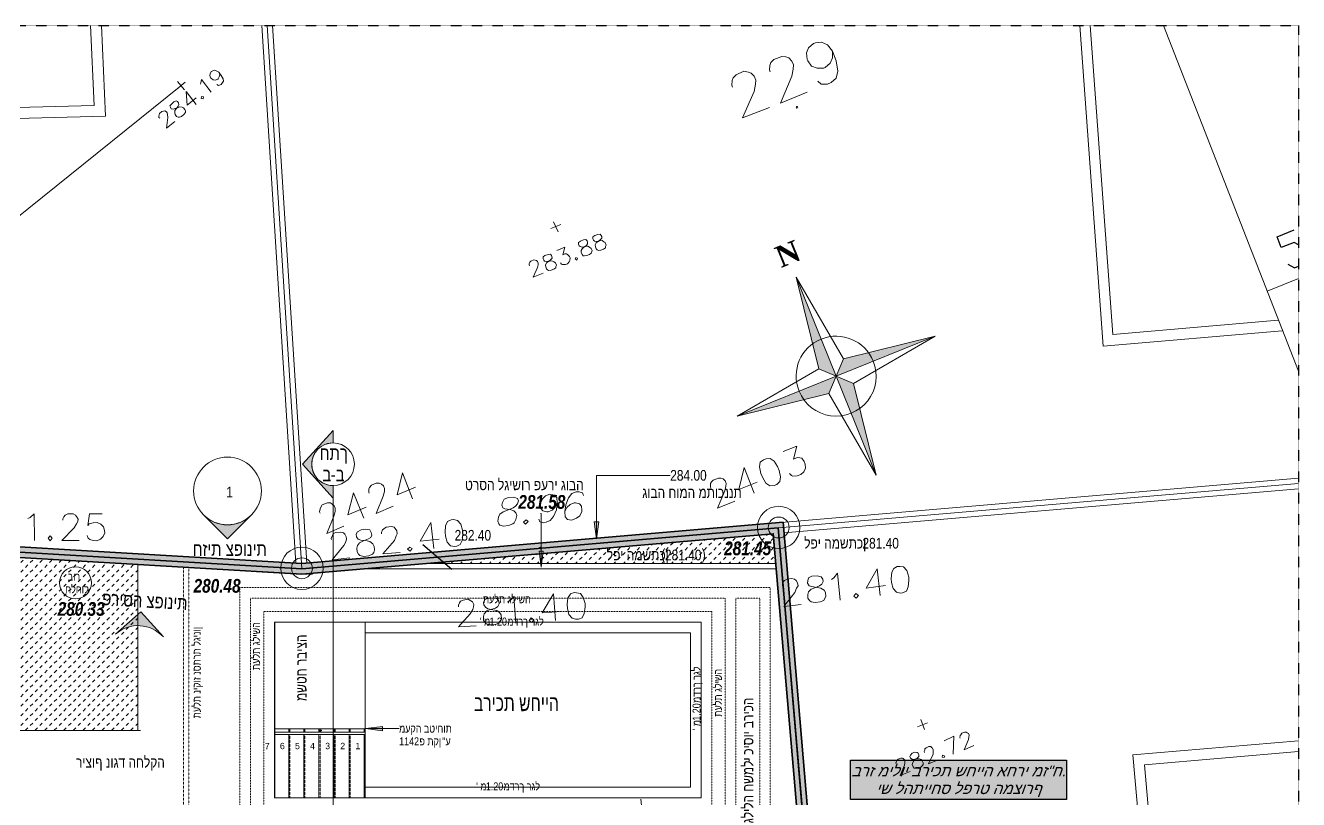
# Model space of a CAD drawing. Header units: centimetres. Extents: x 14435 to 32127, y -4289 to 2500.
# Drawn here: x 26322 to 28708, y -94 to 1358 of the extents above; entities that cross this region are included whole.
import ezdxf

# ---------------------------------------------------------------- set-up
doc = ezdxf.new("R2010")
doc.units = ezdxf.units.CM
for name, pattern in [('Dash', [0.635, 0.3175, -0.3175]), ('Dash 1_5mm', [0.3, 0.15, -0.15]), ('Dash Tiny', [0.12, 0.06, -0.06]), ('Hidden2', [0.3, 0.2, -0.1])]:
    doc.linetypes.add(name, pattern=pattern)
for name, color, linetype, lineweight in [('A-ANNO-NOTE', 7, 'Continuous', 5), ('A-DETL', 7, 'Continuous', 5), ('A-FLOR', 7, 'Continuous', 13), ('A-FLOR-HRAL', 7, 'Continuous', 5), ('A-FLOR-PATT', 7, 'Continuous', 13), ('A-WALL', 7, 'Continuous', 13), ('A-WALL-PATT', 7, 'Continuous', 35), ('G-ANNO-DIMS', 7, 'Continuous', 5), ('G-ANNO-TEXT', 7, 'Continuous', 5), ('PDF_0', 7, 'Continuous', 5), ('PDF_FRAMEM_GRID', 7, 'Continuous', 5), ('S-STRS', 7, 'Continuous', 13), ('S-STRS-ANNO', 7, 'Continuous', 5)]:
    doc.layers.add(name, color=color, linetype=linetype, lineweight=lineweight)
for name, color, linetype, lineweight, true_color in [('G-ANNO-SYMB', 240, 'Continuous', 5, 0xff2227), ('PDF_0-BOUNDARY-BUILDING', 240, 'Continuous', 5, 0xff003f), ('PDF_0-Buildline', 4, 'Continuous', 5, 0x00ffff), ('PDF_0-GDR', 3, 'Continuous', 5, 0x00ff00), ('PDF__THUM_SHIVUK', 30, 'Continuous', 5, 0xff7f00), ('PDF_C1603_0', 3, 'Continuous', 5, 0x00ff00), ('PDF_C1609_0', 251, 'Continuous', 5, 0x656565), ('PDF_C1610_0', 251, 'Continuous', 5, 0x656565), ('PDF_C1660_0_1', 3, 'Continuous', 5, 0x00ff00), ('PDF_FRAMEM_COORD', 1, 'Continuous', 5, 0xff0000), ('PDF_FRAMEM_MVIEW', 6, 'Continuous', 5, 0xff00ff), ('PDF_L-00-ktse migrash', 1, 'Continuous', 5, 0xff0000), ('PDF_M1502', 251, 'Continuous', 5, 0x656565), ('PDF_M1510', 251, 'Continuous', 5, 0x656565), ('מפת מדידה_dwg', 8, 'Continuous', 5, 0x767676)]:
    doc.layers.add(name, color=color, linetype=linetype, lineweight=lineweight, true_color=true_color)
doc.layers.add('num of plumbing', color=250, linetype='Continuous')
doc.styles.add('Arial_10', font='arial.ttf', dxfattribs={"width": 0.8, "height": 20})
doc.styles.add('Arial_11', font='arial.ttf', dxfattribs={"width": 0.8, "height": 15})
doc.styles.add('Arial_13', font='arial.ttf', dxfattribs={"width": 0.8, "height": 25})
doc.styles.add('Arial_2', font='arial.ttf', dxfattribs={"height": 11.90625})
doc.styles.add('Arial_9', font='arial.ttf', dxfattribs={"width": 0.7, "height": 30})
doc.styles.add('Arial_B_I', font='arialbi.ttf', dxfattribs={"width": 0.8, "height": 25.793651})
doc.styles.add('MUR', font='MIRYL', dxfattribs={"oblique": 20})
doc.styles.add('Times New Roman_B', font='timesbd.ttf', dxfattribs={"height": 0.4})

# ---------------------------------------------------------------- blocks, each defined once
blk = doc.blocks.new('בריכה2 - בריכה-723841-קרקע פיתוח')
at = {"layer": 'A-WALL'}
for p, q in [((473.9, -1497.1), (473.9, -1297)), ((473.9, -1317), (1083.6, -1317)), ((1083.6, -1317), (1083.6, -1606.2)), ((360.8, -1497.1), (473.9, -1497.1)), ((1083.6, -1606.2), (473.9, -1606.2)), ((961.2, -1691), (861.2, -1691)), ((861.2, -1691), (861.2, -1797.5)), ((961.2, -1797.5), (961.2, -1691)), ((982.2, -1691), (982.2, -1797.5)), ((1082.2, -1691), (982.2, -1691)), ((1082.2, -1797.5), (1082.2, -1691)), ((861.2, -1797.5), (961.2, -1797.5)), ((982.2, -1797.5), (1082.2, -1797.5))]:
    blk.add_line(p, q, dxfattribs=at)
blk = doc.blocks.new('Handrail Type - Handrail_Internal_-1076461-קרקע פיתוח')
at = {"layer": 'A-FLOR-HRAL'}
for p, q in [((473.9, -1503.6), (304.2, -1503.6)), ((304.2, -1507.6), (473.9, -1507.6))]:
    blk.add_line(p, q, dxfattribs=at)
at = {"layer": 'A-FLOR-HRAL', "flags": 128}
for points in [[(304.2, -1507.6), (304.2, -1507.6), (304.2, -1507.4), (304.2, -1507), (304.2, -1506.6), (304.2, -1506.1), (304.2, -1505.6), (304.2, -1505.1), (304.2, -1504.6), (304.2, -1504.2), (304.2, -1503.9), (304.2, -1503.7), (304.2, -1503.6)], [(473.9, -1503.6), (473.9, -1503.7), (473.9, -1503.9), (473.9, -1504.2), (473.9, -1504.6), (473.9, -1505.1), (473.9, -1505.6), (473.9, -1506.1), (473.9, -1506.6), (473.9, -1507), (473.9, -1507.4), (473.9, -1507.6), (473.9, -1507.6)]]:
    blk.add_lwpolyline(points, dxfattribs=at)
blk = doc.blocks.new('Handrail Type - Handrail_Internal_-V167-קרקע פיתוח')
at = {"layer": 'A-FLOR-HRAL'}
for p, q in [((473.9, -1503.6), (304.2, -1503.6)), ((473.9, -1507.6), (304.2, -1507.6))]:
    blk.add_line(p, q, dxfattribs=at)
blk = doc.blocks.new('M_Support - Metal - Circular - M_Support - Metal - Circular-97796-קרקע פיתוח')
at = {"layer": 'A-FLOR-HRAL'}
for p, q in [((-2.5, 4.8), (-2.5, 6)), ((-2.5, 6), (2.5, 6)), ((2.5, 4.8), (-2.5, 4.8)), ((-0.6, 4.8), (-0.6, 2)), ((0.6, 4.8), (0.6, 2)), ((2.5, 6), (2.5, 4.8))]:
    blk.add_line(p, q, dxfattribs=at)
blk = doc.blocks.new('מפת מדידה_dwg-896485-קרקע פיתוח')
at = {"layer": 'PDF_0', "color": 21, "lineweight": 25, "true_color": 0xffaaaa}
blk.add_line((32411.5, 25278.9), (32377.7, 25341.3), dxfattribs=at)
at = {"layer": 'PDF_0-BOUNDARY-BUILDING', "color": 231, "true_color": 0xffaabf, "flags": 128}
blk.add_lwpolyline([(32576.6, 24719.1), (32585.1, 24748.8)], close=True, dxfattribs=at)
at = {"layer": 'PDF_0-Buildline', "color": 131, "lineweight": 13, "true_color": 0xaaffff, "flags": 128}
for points in [[(31234.9, 26683.1), (31216.9, 26631.2), (32116.3, 26306.4), (32170.8, 26467.9)], [(31256, 26683.1), (31242.3, 26643.9), (32103.6, 26332.8), (32151.8, 26475.3)], [(34024.2, 25129.7), (33701.4, 25224.9), (33878.9, 25800.8)], [(33897.2, 25793.7), (33725.8, 25238.7), (34024.2, 25150.9)], [(33773, 24402), (33473.9, 24490.6), (33031.6, 22968.9), (33157.6, 22932.9)], [(33162.8, 22952), (33053.9, 22983.7), (33487.7, 24465.2), (33765.8, 24383.4)]]:
    blk.add_lwpolyline(points, dxfattribs=at)
at = {"layer": 'PDF_0-GDR', "color": 81, "lineweight": 13, "true_color": 0xaaffaa, "flags": 128}
for points in [[(30887.8, 26683.1), (30661.4, 26084.1), (31038.1, 25904.3), (32143.8, 25396.3), (32450.9, 26358.5)], [(32469.7, 26351.2), (32162.9, 25388.9), (33952.3, 24861)], [(32374.5, 23011.3), (32997.8, 25122.3), (32147, 25373.1), (31040.2, 25882), (30300.5, 23866.2)], [(33944.9, 24842), (33016.8, 25115.9), (32408.4, 23055.7)]]:
    blk.add_lwpolyline(points, dxfattribs=at)
at = {"layer": 'PDF__THUM_SHIVUK', "color": 41, "true_color": 0xffd4aa, "flags": 128}
blk.add_lwpolyline([(31033.8, 25895.3), (32150.7, 25382.1), (33009.9, 25128.6), (32343.8, 22871), (31923.7, 23045.6), (31504.7, 23223.9), (31087.8, 23405.9), (30672.5, 23591.7), (30259.3, 23781.6)], dxfattribs=at)
at = {"layer": 'PDF_C1603_0', "color": 81, "lineweight": 13, "true_color": 0xaaffaa, "flags": 128}
for points in [[(33230.6, 25929.7), (33230.6, 25933.9), (33234.8, 25941.3), (33238, 25945.5), (33245.4, 25948.7), (33261.3, 25949.8), (33268.7, 25945.5), (33272.9, 25941.3), (33276.1, 25933.9), (33276.1, 25926.5), (33272.9, 25919.1), (33265.5, 25907.4), (33227.4, 25869.3), (33281.4, 25869.3)], [(33306.8, 25930.7), (33306.8, 25934.9), (33311, 25942.4), (33314.2, 25946.6), (33321.6, 25949.8), (33337.4, 25949.8), (33344.8, 25946.6), (33349.1, 25942.4), (33352.3, 25934.9), (33352.3, 25927.5), (33349.1, 25920.1), (33341.7, 25908.5), (33303.6, 25869.3), (33357.5, 25870.4)], [(33429.5, 25924.4), (33425.3, 25912.7), (33417.9, 25905.3), (33406.2, 25901.1), (33403, 25901.1), (33391.4, 25905.3), (33382.9, 25912.7), (33379.8, 25924.4), (33379.8, 25927.5), (33382.9, 25939.2), (33390.3, 25946.6), (33402, 25950.8), (33406.2, 25950.8), (33416.8, 25947.6), (33425.3, 25939.2), (33429.5, 25924.4), (33429.5, 25905.3), (33425.3, 25886.3), (33417.9, 25874.6), (33406.2, 25870.4), (33398.8, 25870.4), (33387.2, 25874.6), (33384, 25882)]]:
    blk.add_lwpolyline(points, dxfattribs=at)
at = {"layer": 'PDF_C1603_0', "color": 253, "lineweight": 13, "true_color": 0xaaaaaa}
blk.add_circle((33329.5, 25850.8), 1.59, dxfattribs=at)
at = {"layer": 'PDF_C1609_0', "color": 9, "lineweight": 13, "true_color": 0xcbcbcb, "flags": 128}
for points in [[(32559.7, 25365.7), (32551.2, 25365.7), (32545.9, 25361.4), (32542.8, 25357.2), (32542.8, 25351.9), (32545.9, 25348.7), (32554.4, 25343.4), (32559.7, 25339.2), (32561.8, 25333.9), (32561.8, 25328.6), (32557.6, 25322.3), (32552.3, 25318), (32549.1, 25317), (32540.6, 25317), (32531.1, 25319.1), (32525.8, 25323.3), (32524.8, 25326.5), (32524.8, 25331.8), (32529, 25338.1), (32533.2, 25342.4), (32540.6, 25344.5), (32549.1, 25344.5), (32560.7, 25344.5), (32566, 25345.6), (32571.3, 25348.7), (32574.5, 25353), (32574.5, 25358.3), (32569.2, 25362.5)], [(32569.2, 25312.7), (32575.6, 25314.9), (32577.7, 25310.6), (32571.3, 25307.5)]]:
    blk.add_lwpolyline(points, close=True, dxfattribs=at)
for points in [[(32641.2, 25323.3), (32634.8, 25317), (32627.4, 25313.8), (32618.9, 25313.8), (32616.8, 25314.9), (32610.5, 25319.1), (32608.4, 25324.4), (32610.5, 25331.8), (32611.5, 25333.9), (32617.9, 25340.3), (32625.3, 25343.4), (32633.8, 25343.4), (32635.9, 25342.4), (32642.2, 25338.1), (32644.3, 25332.9), (32641.2, 25323.3), (32634.8, 25311.7), (32625.3, 25302.2), (32616.8, 25296.9), (32608.4, 25296.9), (32603.1, 25297.9), (32597.8, 25302.2), (32597.8, 25307.5)], [(32692, 25318), (32692, 25323.3), (32686.7, 25327.6), (32681.4, 25329.7), (32672.9, 25329.7), (32664.4, 25324.4), (32654.9, 25313.8), (32648.6, 25303.2), (32645.4, 25293.7), (32647.5, 25287.4), (32653.9, 25283.1), (32656, 25283.1), (32664.4, 25283.1), (32671.9, 25285.2), (32678.2, 25291.6), (32679.3, 25293.7), (32681.4, 25301.1), (32679.3, 25306.4), (32672.9, 25310.6), (32670.8, 25311.7), (32662.3, 25311.7), (32654.9, 25308.5), (32648.6, 25303.2)]]:
    blk.add_lwpolyline(points, dxfattribs=at)
at = {"layer": 'PDF_C1609_0', "color": 253, "lineweight": 13, "true_color": 0xaaaaaa}
blk.add_circle((32580.3, 25256.1), 1.59, dxfattribs=at)
at = {"layer": 'PDF_C1610_0', "color": 9, "lineweight": 13, "true_color": 0xcbcbcb, "flags": 128}
for points in [[(32220, 25467.2), (32220, 25469.4), (32223.2, 25474.6), (32225.3, 25476.8), (32229.5, 25479.9), (32240.1, 25479.9), (32245.4, 25477.8), (32247.5, 25474.6), (32249.7, 25470.4), (32249.7, 25465.1), (32247.5, 25459.8), (32242.2, 25452.4), (32217.9, 25427), (32252.8, 25428.1)], [(32293, 25428.1), (32292, 25479.9), (32267.6, 25445), (32304.7, 25446.1)], [(32319.5, 25468.3), (32319.5, 25470.4), (32321.6, 25475.7), (32323.7, 25477.8), (32329, 25481), (32338.5, 25481), (32343.8, 25478.9), (32347, 25475.7), (32349.1, 25471.5), (32349.1, 25466.2), (32347, 25460.9), (32341.7, 25453.5), (32317.4, 25428.1), (32352.3, 25429.1)], [(32391.4, 25429.1), (32391.4, 25481), (32367.1, 25446.1), (32404.1, 25447.1)], [(32919.5, 25244), (32919.5, 25247.1), (32921.6, 25252.4), (32924.8, 25254.6), (32929, 25256.7), (32939.6, 25256.7), (32943.8, 25254.6), (32947, 25252.4), (32949.1, 25247.1), (32949.1, 25241.9), (32947, 25237.6), (32941.7, 25230.2), (32917.3, 25204.8), (32952.3, 25204.8)], [(32991.4, 25205.9), (32991.4, 25257.7), (32967.1, 25222.8), (33004.1, 25222.8)], [(33070.8, 25258.8), (33098.3, 25258.8), (33083.5, 25238.7), (33090.9, 25238.7), (33095.1, 25236.6), (33098.3, 25234.4), (33100.4, 25227), (33100.4, 25221.7), (33098.3, 25214.3), (33093, 25209.1), (33085.6, 25206.9), (33078.2, 25206.9), (33070.8, 25209.1), (33068.7, 25211.2), (33066.6, 25216.5)]]:
    blk.add_lwpolyline(points, dxfattribs=at)
blk.add_lwpolyline([(33030.6, 25257.7), (33023.2, 25255.6), (33018.9, 25248.2), (33016.8, 25235.5), (33016.8, 25228.1), (33018.9, 25215.4), (33024.2, 25208), (33031.6, 25205.9), (33036.9, 25205.9), (33044.3, 25209.1), (33048.6, 25216.5), (33050.7, 25228.1), (33050.7, 25236.6), (33048.6, 25248.2), (33043.3, 25255.6), (33035.9, 25257.7)], close=True, dxfattribs=at)
at = {"layer": 'PDF_C1610_0', "color": 9, "lineweight": 13, "true_color": 0xcbcbcb}
for centre, radius in [((32150.7, 25383.1), 39.7), ((32150.7, 25383.1), 19.6), ((33011, 25129.2), 39.7), ((33011, 25129.2), 19.6)]:
    blk.add_circle(centre, radius, dxfattribs=at)
at = {"layer": 'PDF_C1660_0_1', "color": 81, "lineweight": 13, "true_color": 0xaaffaa}
blk.add_line((33010.5, 25128.6), (32343.8, 22870.5), dxfattribs=at)
at = {"layer": 'PDF_C1660_0_1', "color": 81, "lineweight": 13, "true_color": 0xaaffaa, "flags": 128}
for points in [[(30259.3, 23781.6), (31033.8, 25895.8), (32150.2, 25382.6), (32460.3, 26354.9)], [(32150.2, 25382.6), (33010.5, 25128.6), (33948.6, 24851.5)]]:
    blk.add_lwpolyline(points, dxfattribs=at)
at = {"layer": 'PDF_FRAMEM_COORD', "color": 21, "lineweight": 25, "true_color": 0xffaaaa, "flags": 128}
for points in [[(34111.4, 25268.5), (34105.7, 25275.7), (34079.2, 25275.7), (34079.2, 25296.9), (34114.1, 25297.9)], [(34079.2, 25241.9), (34088.7, 25231.3), (34096.9, 25231.3)]]:
    blk.add_lwpolyline(points, dxfattribs=at)
at = {"layer": 'PDF_FRAMEM_GRID', "color": 253, "lineweight": 13, "true_color": 0xaaaaaa}
blk.add_line((34025.2, 25209.1), (34088.4, 25209.6), dxfattribs=at)
at = {"layer": 'PDF_FRAMEM_MVIEW', "color": 211, "lineweight": 13, "true_color": 0xffaaff}
blk.add_line((34025.2, 25047.8), (34025.2, 25743.7), dxfattribs=at)
at = {"layer": 'PDF_L-00-ktse migrash', "color": 21, "lineweight": 13, "true_color": 0xffaaaa, "flags": 128}
for points in [[(31705.8, 25656.7), (31711, 25656.7), (31720.6, 25660.9), (31702.6, 25614.3)], [(31766.1, 25630.2), (31767.1, 25632.3), (31770.3, 25635.5), (31773.5, 25637.6), (31778.8, 25637.6), (31788.3, 25634.4), (31791.5, 25630.2), (31792.5, 25627), (31793.6, 25621.7), (31791.5, 25617.5), (31787.2, 25614.3), (31780.9, 25609), (31750.2, 25595.3), (31780.9, 25583.6)], [(31839.1, 25614.3), (31816.9, 25622.8), (31806.3, 25603.7), (31809.5, 25605.9), (31816.9, 25604.8), (31824.3, 25602.7), (31829.6, 25597.4), (31832.7, 25591), (31831.7, 25583.6), (31830.6, 25579.4), (31825.3, 25574.1), (31819, 25570.9), (31811.6, 25570.9), (31805.2, 25574.1), (31799.9, 25578.3), (31797.8, 25581.5), (31797.8, 25586.8)], [(32222.1, 25413.3), (32222.1, 25415.4), (32226.4, 25419.6), (32228.5, 25421.7), (32233.8, 25422.8), (32243.3, 25419.6), (32247.5, 25416.4), (32248.6, 25413.3), (32249.7, 25408), (32248.6, 25403.8), (32245.4, 25399.5), (32239.1, 25394.2), (32209.4, 25377.3), (32241.2, 25368.8)], [(32313.1, 25388.9), (32314.2, 25391.1), (32317.4, 25395.3), (32320.5, 25396.3), (32325.8, 25397.4), (32335.4, 25395.3), (32339.6, 25392.1), (32340.7, 25388.9), (32341.7, 25383.6), (32340.7, 25378.4), (32337.5, 25375.2), (32331.1, 25368.8), (32301.5, 25353), (32333.2, 25343.4)], [(32394.6, 25327.6), (32407.3, 25375.2), (32375.6, 25349.8), (32410.5, 25340.3)], [(32397.8, 25209.1), (32398.9, 25212.2), (32402, 25215.4), (32405.2, 25217.5), (32410.5, 25217.5), (32420, 25215.4), (32423.2, 25211.2), (32425.3, 25208), (32426.4, 25202.7), (32424.2, 25198.5), (32421.1, 25194.2), (32413.7, 25188.9), (32384, 25174.1), (32415.8, 25163.5)], [(32486.7, 25183.7), (32492, 25184.7), (32501.5, 25188.9), (32486.7, 25141.3)], [(32557.6, 25119.1), (32572.4, 25166.7), (32539.6, 25141.3), (32574.5, 25130.7)], [(32977.7, 25024.9), (32978.7, 25027), (32981.9, 25031.3), (32985.1, 25032.3), (32990.4, 25033.4), (32998.8, 25031.3), (33003.1, 25028.1), (33005.2, 25024.9), (33006.2, 25019.6), (33005.2, 25014.3), (33000.9, 25011.2), (32994.6, 25004.8), (32966, 24987.9), (32997.8, 24979.4)], [(33067.6, 25002.7), (33072.9, 25003.8), (33082.4, 25009.1), (33068.7, 24960.4)], [(33141.7, 24941.3), (33154.4, 24990), (33122.6, 24963.6), (33157.6, 24955.1)]]:
    blk.add_lwpolyline(points, dxfattribs=at)
for points in [[(31728, 25609), (31733.3, 25611.2), (31735.4, 25605.9), (31730.1, 25602.7)], [(32280.3, 25410.1), (32272.9, 25409), (32268.7, 25405.9), (32267.6, 25400.6), (32268.7, 25395.3), (32272.9, 25392.1), (32281.4, 25387.9), (32287.7, 25383.6), (32290.9, 25377.3), (32292, 25372), (32289.9, 25365.7), (32286.7, 25361.4), (32283.5, 25359.3), (32276.1, 25359.3), (32266.6, 25361.4), (32260.2, 25365.7), (32259.2, 25368.8), (32258.1, 25374.1), (32260.2, 25380.5), (32263.4, 25384.7), (32268.7, 25387.9), (32277.2, 25388.9), (32286.7, 25388.9), (32292, 25390), (32295.2, 25393.2), (32296.2, 25398.5), (32295.2, 25403.8), (32288.8, 25408)], [(32444.4, 25365.7), (32436.9, 25365.7), (32430.6, 25359.3), (32425.3, 25348.7), (32423.2, 25341.3), (32422.1, 25329.7), (32425.3, 25321.2), (32431.7, 25317), (32435.9, 25315.9), (32443.3, 25317), (32449.6, 25322.3), (32454.9, 25332.9), (32457.1, 25340.3), (32458.1, 25351.9), (32454.9, 25360.4), (32448.6, 25364.6)], [(32348.1, 25344.5), (32353.4, 25346.6), (32356.5, 25342.4), (32351.2, 25339.2)], [(32456, 25203.8), (32448.6, 25203.8), (32444.4, 25199.5), (32443.3, 25195.3), (32444.4, 25190), (32447.5, 25185.8), (32456, 25180.5), (32462.3, 25176.2), (32465.5, 25171), (32466.6, 25165.7), (32464.5, 25158.3), (32460.2, 25155.1), (32457.1, 25153), (32449.6, 25153), (32441.2, 25156.1), (32434.8, 25160.4), (32433.8, 25163.5), (32432.7, 25168.8), (32434.8, 25175.2), (32438, 25179.4), (32444.4, 25182.6), (32451.8, 25182.6), (32461.3, 25181.5), (32466.6, 25182.6), (32470.8, 25186.8), (32471.9, 25191.1), (32470.8, 25196.4), (32465.5, 25200.6)], [(32609.4, 25155.1), (32602, 25155.1), (32594.6, 25149.8), (32589.3, 25139.2), (32587.2, 25131.8), (32585.1, 25120.2), (32588.3, 25111.7), (32593.6, 25107.5), (32598.8, 25105.4), (32606.3, 25105.4), (32612.6, 25111.7), (32618.9, 25122.3), (32621.1, 25128.6), (32622.1, 25140.3), (32620, 25148.7), (32613.7, 25153)], [(32512.1, 25137.1), (32517.4, 25140.3), (32520.5, 25135), (32515.2, 25131.8)], [(33035.9, 25021.8), (33028.5, 25020.7), (33025.3, 25016.5), (33023.2, 25012.2), (33024.2, 25006.9), (33028.5, 25003.8), (33036.9, 24998.5), (33043.3, 24994.2), (33047.5, 24989), (33048.6, 24983.7), (33046.4, 24976.3), (33042.2, 24973.1), (33040.1, 24971), (33032.7, 24971), (33023.2, 24973.1), (33016.8, 24977.3), (33014.7, 24980.5), (33013.6, 24985.8), (33015.8, 24992.1), (33018.9, 24996.4), (33025.3, 24999.5), (33032.7, 24999.5), (33042.2, 24999.5), (33047.5, 25000.6), (33051.7, 25004.8), (33052.8, 25009.1), (33051.7, 25014.3), (33045.4, 25018.6)], [(33095.1, 24958.3), (33100.4, 24961.4), (33103.6, 24956.1), (33098.3, 24953)], [(33191.4, 24980.5), (33184, 24979.4), (33177.7, 24974.1), (33172.4, 24963.6), (33170.3, 24956.1), (33169.2, 24944.5), (33172.4, 24936), (33178.7, 24931.8), (33182.9, 24930.8), (33190.4, 24930.8), (33196.7, 24937.1), (33202, 24947.7), (33204.1, 24954), (33205.2, 24966.7), (33202, 24975.2), (33195.6, 24978.4)]]:
    blk.add_lwpolyline(points, close=True, dxfattribs=at)
at = {"layer": 'PDF_M1502', "color": 9, "lineweight": 13, "true_color": 0xcbcbcb}
for p, q in [((32278.2, 26311.7), (32259.2, 26305.3)), ((32271.9, 26299), (32265.5, 26318)), ((32816.8, 25806.9), (32836.9, 25806.9)), ((32826.3, 25816.4), (32827.4, 25796.3)), ((33117.3, 24686.3), (33137.4, 24686.3)), ((33127.9, 24696.9), (33127.9, 24676.8))]:
    blk.add_line(p, q, dxfattribs=at)
at = {"layer": 'PDF_M1502', "color": 9, "lineweight": 13, "true_color": 0xcbcbcb, "flags": 128}
for points in [[(32303.6, 26297.9), (32305.7, 26300), (32308.9, 26305.3), (32317.4, 26276.7)], [(32343.8, 26306.4), (32343.8, 26301.1), (32341.7, 26297.9), (32338.5, 26294.7), (32337.5, 26294.7), (32332.2, 26294.7), (32329, 26296.8), (32326.9, 26300), (32325.8, 26302.1), (32325.8, 26306.4), (32328, 26309.5), (32331.1, 26312.7), (32333.2, 26312.7), (32337.5, 26312.7), (32340.7, 26310.6), (32343.8, 26306.4), (32345.9, 26299), (32347, 26291.5), (32345.9, 26287.3), (32341.7, 26284.1), (32339.6, 26283.1), (32334.3, 26283.1), (32332.2, 26286.3)], [(32209.4, 26266.2), (32208.4, 26268.3), (32209.4, 26270.4), (32210.5, 26272.5), (32212.6, 26274.6), (32217.9, 26276.7), (32221.1, 26275.7), (32223.2, 26275.7), (32225.3, 26272.5), (32226.4, 26270.4), (32225.3, 26267.2), (32224.3, 26261.9), (32214.7, 26243.9), (32233.8, 26250.3)], [(32282.5, 26265.1), (32274, 26294.7), (32266.6, 26270.4), (32286.7, 26276.7)], [(32754.4, 25756.1), (32754.4, 25757.2), (32755.5, 25760.4), (32757.6, 25762.5), (32759.7, 25763.5), (32766, 25763.5), (32768.1, 25762.5), (32770.3, 25760.4), (32771.3, 25758.2), (32771.3, 25755.1), (32770.3, 25751.9), (32767.1, 25747.7), (32753.3, 25733.9), (32773.4, 25733.9)], [(32812.6, 25764.6), (32828.5, 25764.6), (32820, 25752.9), (32824.2, 25752.9), (32827.4, 25751.9), (32828.5, 25749.8), (32830.6, 25745.5), (32830.6, 25742.4), (32828.5, 25738.1), (32826.3, 25736), (32822.1, 25733.9), (32817.9, 25733.9), (32812.6, 25736), (32811.5, 25737.1), (32810.5, 25740.2)], [(33054.9, 24636.6), (33054.9, 24637.6), (33057, 24640.8), (33058.1, 24641.9), (33061.3, 24642.9), (33066.6, 24642.9), (33069.7, 24641.9), (33070.8, 24640.8), (33071.8, 24637.6), (33071.8, 24634.5), (33070.8, 24632.4), (33068.7, 24628.1), (33053.9, 24613.3), (33074, 24613.3)], [(33112.1, 24636.6), (33112.1, 24638.7), (33114.2, 24640.8), (33115.2, 24642.9), (33118.4, 24644), (33123.7, 24644), (33126.9, 24642.9), (33127.9, 24640.8), (33129, 24638.7), (33129, 24635.5), (33127.9, 24632.4), (33125.8, 24628.1), (33111, 24614.4), (33131.1, 24614.4)], [(33154.4, 24644), (33174.5, 24645.1), (33160.7, 24614.4)], [(33184, 24637.6), (33184, 24638.7), (33186.1, 24641.9), (33187.2, 24642.9), (33190.4, 24645.1), (33195.6, 24645.1), (33198.8, 24644), (33199.9, 24641.9), (33202, 24639.8), (33202, 24636.6), (33199.9, 24633.4), (33197.8, 24629.2), (33182.9, 24614.4), (33203.1, 24615.4)]]:
    blk.add_lwpolyline(points, dxfattribs=at)
for points in [[(32240.1, 26283.1), (32235.9, 26281), (32235.9, 26277.8), (32235.9, 26274.6), (32239.1, 26272.5), (32241.2, 26272.5), (32247.5, 26272.5), (32251.8, 26272.5), (32256, 26270.4), (32258.1, 26268.3), (32259.2, 26264), (32259.2, 26260.9), (32258.1, 26258.7), (32253.9, 26256.6), (32248.6, 26254.5), (32244.4, 26254.5), (32242.2, 26255.6), (32240.1, 26257.7), (32239.1, 26261.9), (32239.1, 26265.1), (32241.2, 26269.3), (32244.4, 26271.4), (32249.7, 26274.6), (32251.8, 26276.7), (32252.8, 26279.9), (32251.8, 26283.1), (32249.7, 26285.2), (32245.4, 26285.2)], [(32295.2, 26272.5), (32297.3, 26275.7), (32300.4, 26273.6), (32298.3, 26270.4)], [(32788.3, 25763.5), (32784, 25762.5), (32783, 25759.3), (32783, 25756.1), (32784, 25754), (32787.2, 25751.9), (32792.5, 25750.8), (32796.7, 25749.8), (32799.9, 25746.6), (32802, 25743.4), (32802, 25739.2), (32799.9, 25737.1), (32798.8, 25735), (32794.6, 25733.9), (32789.3, 25733.9), (32784, 25735), (32783, 25737.1), (32781.9, 25739.2), (32781.9, 25743.4), (32783, 25746.6), (32786.1, 25749.8), (32790.4, 25750.8), (32795.7, 25752.9), (32798.8, 25754), (32799.9, 25757.2), (32799.9, 25759.3), (32798.8, 25762.5), (32794.6, 25763.5)], [(32860.2, 25764.6), (32856, 25763.5), (32854.9, 25760.4), (32854.9, 25757.2), (32856, 25755.1), (32859.2, 25752.9), (32865.5, 25751.9), (32869.7, 25750.8), (32871.8, 25747.7), (32874, 25744.5), (32874, 25740.2), (32871.8, 25737.1), (32870.8, 25736), (32866.6, 25735), (32861.3, 25735), (32857, 25736), (32854.9, 25737.1), (32853.9, 25740.2), (32853.9, 25744.5), (32854.9, 25747.7), (32858.1, 25749.8), (32862.3, 25751.9), (32867.6, 25752.9), (32870.8, 25755.1), (32871.8, 25757.2), (32871.8, 25760.4), (32870.8, 25763.5), (32866.6, 25764.6)], [(32888.8, 25764.6), (32884.5, 25763.5), (32883.5, 25760.4), (32883.5, 25757.2), (32884.5, 25755.1), (32887.7, 25752.9), (32894.1, 25751.9), (32898.3, 25750.8), (32900.4, 25747.7), (32902.5, 25745.5), (32902.5, 25740.2), (32900.4, 25738.1), (32899.4, 25736), (32895.1, 25735), (32889.8, 25735), (32885.6, 25736), (32883.5, 25738.1), (32882.4, 25740.2), (32882.4, 25744.5), (32883.5, 25747.7), (32886.7, 25750.8), (32890.9, 25751.9), (32896.2, 25754), (32899.4, 25755.1), (32900.4, 25758.2), (32900.4, 25760.4), (32899.4, 25763.5), (32895.1, 25764.6)], [(32839, 25737.1), (32841.2, 25739.2), (32843.3, 25737.1), (32841.2, 25733.9)], [(33089.8, 24644), (33085.6, 24641.9), (33083.5, 24639.8), (33083.5, 24636.6), (33085.6, 24633.4), (33087.7, 24632.4), (33094.1, 24631.3), (33098.3, 24629.2), (33101.5, 24627.1), (33102.5, 24623.9), (33102.5, 24619.7), (33101.5, 24616.5), (33099.4, 24615.4), (33095.1, 24613.3), (33089.8, 24613.3), (33085.6, 24615.4), (33083.5, 24616.5), (33082.4, 24619.7), (33082.4, 24623.9), (33083.5, 24626), (33086.7, 24629.2), (33090.9, 24631.3), (33096.2, 24632.4), (33099.4, 24633.4), (33100.4, 24636.6), (33100.4, 24639.8), (33099.4, 24641.9), (33095.1, 24644)], [(33139.6, 24616.5), (33141.7, 24619.7), (33144.9, 24616.5), (33142.7, 24614.4)]]:
    blk.add_lwpolyline(points, close=True, dxfattribs=at)
at = {"layer": 'PDF_M1510', "color": 9, "lineweight": 13, "true_color": 0xcbcbcb, "flags": 128}
blk.add_lwpolyline([(32268.7, 26308.5), (31315.3, 26008), (30411.6, 25805.9), (30106, 25777.9)], dxfattribs=at)
blk = doc.blocks.new('Flèche - 03 - Flèche - 03-365120-קרקע פיתוח')
at = {"layer": 'A-ANNO-NOTE', "true_color": 0x808080}
for points in [[(0, 2), (0, 0), (-0.25, 0.25)], [(2, 0), (0, 0), (0.25, 0.25)], [(-2, 0), (0, 0), (-0.25, -0.25)], [(0, -2), (0, 0), (0.25, -0.25)]]:
    blk.add_hatch(color=8, dxfattribs=at).paths.add_polyline_path(points, flags=0)
at = {"layer": 'A-ANNO-NOTE'}
for p, q in [((0, 2), (-0.25, 0.25)), ((0, 2), (0, 0)), ((0.25, 0.25), (0, 2)), ((0, 0), (0, 2)), ((-0.25, 0.25), (-2, 0)), ((0, 0), (-0.25, 0.25)), ((-0.25, 0.25), (0, 0)), ((0.25, 0.25), (0, 0)), ((0, 0), (0.25, 0.25)), ((2, 0), (0.25, 0.25)), ((-2, 0), (0, 0)), ((-2, 0), (-0.25, -0.25)), ((0, 0), (-2, 0)), ((0, 0), (-0.25, -0.25)), ((0, -2), (0, 0)), ((-0.25, -0.25), (0, 0)), ((0.25, -0.25), (0, 0)), ((0, 0), (0, -2)), ((2, 0), (0, 0)), ((0, 0), (0.25, -0.25)), ((0, 0), (2, 0)), ((0.25, -0.25), (2, 0)), ((-0.25, -0.25), (0, -2)), ((0, -2), (0.25, -0.25))]:
    blk.add_line(p, q, dxfattribs=at)
for start, end in [(360, 180), (180, 360)]:
    blk.add_arc((0, 0), 0.75, start, end, dxfattribs=at)
at = {"layer": 'A-ANNO-NOTE', "insert": (-0.198, 2.666), "char_height": 0.4, "width": 0.52911, "attachment_point": 1, "style": 'Times New Roman_B'}
blk.add_mtext('\\fTimes New Roman|b1|i0|c177|p18|;N', dxfattribs=at)
blk = doc.blocks.new('Section - ISH-SEC HEAD-234540-קרקע פיתוח')
at = {"layer": 'G-ANNO-SYMB'}
h = blk.add_hatch(color=7, dxfattribs=at)
edge = h.paths.add_edge_path(flags=0)
edge.add_line((0.035, 0), (-0.2, 0))
edge.add_arc((-0.6, 0), 0.4, 0, 180)
edge.add_line((-1, 0), (-1.235, 0))
edge.add_line((-1.235, 0), (-0.6, 0.571))
edge.add_line((-0.6, 0.571), (0.035, 0))
at = {"layer": 'G-ANNO-SYMB', "color": 7}
for p, q in [((-0.6, 0.571), (-1.235, 0)), ((0.035, 0), (-0.6, 0.571)), ((-1.235, 0), (-1, 0)), ((-0.2, 0), (0.035, 0))]:
    blk.add_line(p, q, dxfattribs=at)
for start, end in [(360, 180), (0, 180), (180, 0)]:
    blk.add_arc((-0.6, 0), 0.4, start, end, dxfattribs=at)
blk = doc.blocks.new('Elevation - שם מבט-109699-קרקע פיתוח')
at = {"layer": 'G-ANNO-SYMB'}
h = blk.add_hatch(color=7, dxfattribs=at)
edge = h.paths.add_edge_path(flags=0)
edge.add_line((0, 0.898), (0.449, 0.449))
edge.add_arc((0, 0), 0.635, 45, 135)
edge.add_line((-0.449, 0.449), (0, 0.898))
at = {"layer": 'G-ANNO-SYMB', "color": 7}
for p, q in [((0, 0.898), (-0.449, 0.449)), ((0, 0.898), (-0.449, 0.449)), ((0.449, 0.449), (0, 0.898)), ((0.449, 0.449), (0, 0.898))]:
    blk.add_line(p, q, dxfattribs=at)
blk.add_arc((0, 0), 0.635, 45, 135, dxfattribs=at)
blk = doc.blocks.new('Elevation - שם מבט-109781-קרקע פיתוח')
at = {"layer": 'G-ANNO-SYMB', "color": 7}
blk.add_circle((0, 0), 0.635, dxfattribs=at)
blk = doc.blocks.new('pituah')
at = {"layer": 'A-FLOR-PATT', "lineweight": 5, "true_color": 0x85a877}
h = blk.add_hatch(dxfattribs=at)
h.set_pattern_fill('FP_46', color=252, style=0, pattern_type=2)
h.set_pattern_definition([(45, (59213.068, -9548.926), (-8.97955, 8.98096), [6.349, -6.349])])
h.paths.add_polyline_path([(58982.5, -11048.8), (59254.4, -11048.8), (59254.4, -10737.8), (58345.4, -10684.6), (58353.2, -11048.8), (58493, -11048.8)], flags=0)
h = blk.add_hatch(dxfattribs=at)
h.set_pattern_fill('FP_43', color=252, style=0, pattern_type=2)
h.set_pattern_definition([(45, (59213.416, -9548.803), (-8.98026, 8.98026), [6.35, -6.35])])
h.paths.add_polyline_path([(60450.5, -10735.9), (60445.7, -10680), (59795, -10735.9), (60445.7, -10735.9)], flags=0)
at = {"layer": 'A-WALL-PATT', "lineweight": 13, "true_color": 0x636466}
for points in [[(59562, -10755.9), (59561.7, -10735.8), (58325, -10663.3), (58325.4, -10683.4), (59472.1, -10750.6)], [(59562, -10755.9), (60465.6, -10678.3), (60463.9, -10658.3), (59561.7, -10735.8)], [(60577.1, -12209.9), (60597, -12208.2), (60465.6, -10678.3), (60445.7, -10680), (60556.4, -11969.4)]]:
    blk.add_hatch(color=251, dxfattribs=at).paths.add_polyline_path(points, flags=0)
at = {"layer": 'G-ANNO-DIMS'}
blk.add_hatch(color=256, dxfattribs=at).paths.add_polyline_path([(60010.5, -10742.6), (60014.5, -10712.6), (60006.6, -10712.6)], flags=0)
at = {"layer": 'G-ANNO-TEXT'}
for points in [[(60114.4, -10689.3), (60118.6, -10657.5), (60110.2, -10657.5)], [(59681.2, -11045.5), (59712.9, -11049.7), (59712.9, -11041.3)]]:
    blk.add_hatch(color=256, dxfattribs=at).paths.add_polyline_path(points, flags=0)
at = {"linetype": 'Dash'}
for p, q in [((57514, -9727), (61430, -9727)), ((61430, -9727), (61430, -13314.7))]:
    blk.add_line(p, q, dxfattribs=at)
at = {"layer": 'A-DETL', "color": 176, "lineweight": 35, "true_color": 0x000080}
for p, q in [((58335.2, -10674), (59561.8, -10745.8)), ((59561.8, -10745.8), (60454.8, -10669.2)), ((60454.8, -10669.2), (60656.2, -13014.6))]:
    blk.add_line(p, q, dxfattribs=at)
at = {"layer": 'A-DETL'}
for p, q in [((59254.4, -11048.8), (59254.4, -10737.8)), ((59510.6, -10845.9), (60310.7, -10845.9)), ((59510.6, -11175), (59510.6, -10845.9)), ((60310.7, -10845.9), (60310.7, -11175)), ((60310.7, -11175), (59510.6, -11175))]:
    blk.add_line(p, q, dxfattribs=at)
at = {"layer": 'A-DETL', "color": 8, "linetype": 'Dash 1_5mm', "true_color": 0x808080}
for p, q in [((59340.2, -11453.2), (59340.2, -10743.5)), ((59350.2, -11443.2), (59350.2, -10743.5))]:
    blk.add_line(p, q, dxfattribs=at)
at = {"layer": 'A-DETL', "linetype": 'Dash Tiny'}
for p, q in [((59562, -10755.9), (59582, -10755.9)), ((60439.9, -10780.8), (59445.6, -10780.8)), ((59445.6, -10780.8), (59445.6, -11239.9)), ((60439.9, -11307.5), (60439.9, -10780.8)), ((59465.6, -11219.9), (59465.6, -10800.9)), ((59465.6, -10800.9), (60355.4, -10800.9)), ((60355.4, -10800.9), (60355.4, -11219.9)), ((60355.4, -10800.9), (60355.4, -11219.5)), ((60420.6, -10800.8), (60375.4, -10800.8)), ((60375.4, -10800.8), (60375.4, -11287.5)), ((60420.6, -11287.5), (60420.6, -10800.8)), ((59490.6, -10825.9), (59490.6, -11195)), ((60330.4, -10825.9), (59490.6, -10825.9)), ((60330.4, -11195), (60330.4, -10825.9))]:
    blk.add_line(p, q, dxfattribs=at)
at = {"layer": 'A-DETL', "color": 9, "true_color": 0xc0c0c0}
for p, q in [((59681, -11045.9), (59681, -10845.9)), ((59681, -10865.9), (60290.7, -10865.9)), ((60290.7, -10865.9), (60290.7, -11155)), ((60290.7, -11155), (59681, -11155))]:
    blk.add_line(p, q, dxfattribs=at)
at = {"layer": 'A-DETL'}
blk.add_circle((59137.8, -10772.2), 30, dxfattribs=at)
at = {"layer": 'A-FLOR'}
for p, q in [((59254.4, -11048.8), (59254.4, -10737.8)), ((59511.3, -11052.4), (59511.3, -10845.9)), ((59511.3, -10845.9), (60310.7, -10845.9)), ((60310.7, -10845.9), (60310.7, -11175)), ((59259.4, -11048.8), (58353.2, -11048.8)), ((59511.3, -11175), (59511.3, -11056.4)), ((60310.7, -11175), (59511.3, -11175))]:
    blk.add_line(p, q, dxfattribs=at)
at = {"layer": 'A-WALL', "lineweight": 35}
for p, q in [((59561.7, -10735.8), (58325, -10663.3)), ((60463.9, -10658.3), (59561.7, -10735.8)), ((60661.4, -12958.5), (60463.9, -10658.3)), ((58325.4, -10683.4), (59562, -10755.9)), ((59562, -10755.9), (60445.7, -10680)), ((60445.7, -10680), (60634.3, -12876.8))]:
    blk.add_line(p, q, dxfattribs=at)
at = {"layer": 'A-WALL'}
for p, q in [((59795, -10735.9), (60450.5, -10735.9)), ((60451.3, -10745.9), (59678.6, -10745.9))]:
    blk.add_line(p, q, dxfattribs=at)
at = {"layer": 'G-ANNO-DIMS'}
for p, q in [((60010.5, -10641.8), (60009.2, -10641.8)), ((60010.5, -10742.6), (60010.5, -10641.8)), ((60014.5, -10712.6), (60006.6, -10712.6)), ((60006.6, -10712.6), (60010.5, -10742.6)), ((60010.5, -10742.6), (60014.5, -10712.6))]:
    blk.add_line(p, q, dxfattribs=at)
at = {"layer": 'G-ANNO-SYMB', "color": 7}
blk.add_line((59620.5, -13100.2), (59620.5, -10609.7), dxfattribs=at)
at = {"layer": 'G-ANNO-TEXT'}
for p, q in [((60114.4, -10570.5), (60197, -10570.5)), ((60114.4, -10689.3), (60114.4, -10570.5)), ((60197, -10570.5), (60252.5, -10570.5)), ((60118.6, -10657.5), (60110.2, -10657.5)), ((60110.2, -10657.5), (60114.4, -10689.3)), ((60114.4, -10689.3), (60118.6, -10657.5)), ((59712.9, -11041.3), (59681.2, -11045.5)), ((59681.2, -11045.5), (59712.9, -11049.7)), ((59681.2, -11045.5), (59744.4, -11045.5)), ((59712.9, -11049.7), (59712.9, -11041.3))]:
    blk.add_line(p, q, dxfattribs=at)
at = {"layer": 'S-STRS', "lineweight": 5}
for p, q in [((59511.3, -11052.4), (59511.3, -11045.9)), ((59539.6, -11045.9), (59511.3, -11045.9)), ((59537.6, -11052.4), (59537.6, -11045.9)), ((59567.9, -11045.9), (59539.6, -11045.9)), ((59565.9, -11052.4), (59565.9, -11045.9)), ((59596.1, -11045.9), (59567.9, -11045.9)), ((59594.1, -11048.4), (59594.1, -11045.9)), ((59622.4, -11052.4), (59622.4, -11045.9)), ((59650.7, -11052.4), (59650.7, -11045.9)), ((59679, -11052.4), (59679, -11045.9)), ((59681, -11052.4), (59681, -11045.9)), ((59511.3, -11175.3), (59511.3, -11056.4)), ((59537.6, -11175), (59537.6, -11056.4)), ((59565.9, -11175), (59565.9, -11056.4)), ((59594.1, -11052.4), (59594.1, -11049.6)), ((59594.1, -11175), (59594.1, -11056.4)), ((59622.4, -11175), (59622.4, -11056.4)), ((59650.7, -11175), (59650.7, -11056.4)), ((59679, -11175), (59679, -11056.4)), ((59681, -11175), (59681, -11056.4))]:
    blk.add_line(p, q, dxfattribs=at)
at = {"layer": 'S-STRS', "linetype": 'Hidden2', "lineweight": 5}
for p, q in [((59539.6, -11052.4), (59539.6, -11045.9)), ((59567.9, -11052.4), (59567.9, -11045.9)), ((59596.1, -11048.4), (59596.1, -11045.9)), ((59624.4, -11052.4), (59624.4, -11045.9)), ((59652.7, -11052.4), (59652.7, -11045.9)), ((59539.6, -11175), (59539.6, -11056.4)), ((59567.9, -11175), (59567.9, -11056.4)), ((59596.1, -11175), (59596.1, -11056.4)), ((59624.4, -11175), (59624.4, -11056.4)), ((59652.7, -11175), (59652.7, -11056.4))]:
    blk.add_line(p, q, dxfattribs=at)
at = {"layer": 'A-ANNO-NOTE', "xscale": 100, "yscale": 100, "zscale": 100, "rotation": 21.99999999999997}
blk.add_blockref('Flèche - 03 - Flèche - 03-365120-קרקע פיתוח', (60563.5, -10384.5), dxfattribs=at)
at = {"layer": 'A-FLOR-HRAL'}
for name, p in [('Handrail Type - Handrail_Internal_-1076461-קרקע פיתוח', (59207.1, -9548.8)), ('Handrail Type - Handrail_Internal_-V167-קרקע פיתוח', (59207.1, -9548.8)), ('M_Support - Metal - Circular - M_Support - Metal - Circular-97796-קרקע פיתוח', (59596.1, -11054.4))]:
    blk.add_blockref(name, p, dxfattribs=at)
at = {"layer": 'A-WALL'}
blk.add_blockref('בריכה2 - בריכה-723841-קרקע פיתוח', (59207.1, -9548.8), dxfattribs=at)
at = {"layer": 'G-ANNO-SYMB', "color": 7, "extrusion": (0, 0, -1), "xscale": 99.99999999999991, "yscale": 99.99999999999991, "zscale": 99.99999999999991}
for name, p, rotation in [('Section - ISH-SEC HEAD-234540-קרקע פיתוח', (-59620.5, -10609.7), 270.0000000000002), ('Elevation - שם מבט-109699-קרקע פיתוח', (-59422.7, -10599.8), 180)]:
    blk.add_blockref(name, p, dxfattribs=dict(at, rotation=rotation))
at = {"layer": 'G-ANNO-SYMB', "color": 7, "xscale": 99.99999999999991, "yscale": 99.99999999999991, "zscale": 99.99999999999991}
blk.add_blockref('Elevation - שם מבט-109781-קרקע פיתוח', (59422.7, -10599.8), dxfattribs=at)
at = {"layer": 'G-ANNO-SYMB', "color": 7, "xscale": 99.99999999999994, "yscale": 99.99999999999994, "zscale": 99.99999999999994, "rotation": 356.6459212289333}
blk.add_blockref('Elevation - שם מבט-109699-קרקע פיתוח', (59255, -10915.8), dxfattribs=at)
at = {"layer": 'מפת מדידה_dwg', "color": 31, "true_color": 0xffbfaa, "rotation": 21.33280097992486}
blk.add_blockref('מפת מדידה_dwg-896485-קרקע פיתוח', (38848.3, -46084.6), dxfattribs=at)
at = {"layer": 'G-ANNO-DIMS', "char_height": 25.79, "width": 99.168, "attachment_point": 1, "line_spacing_factor": 0.941778, "style": 'Arial_B_I'}
for s, insert in [('281.58', (59967.8, -10607.5)), ('281.45', (60353.7, -10694.5)), ('280.48', (59359.1, -10764.8)), ('280.33', (59104.3, -10808.1))]:
    blk.add_mtext(s, dxfattribs=dict(at, insert=insert))
at = {"layer": 'G-ANNO-SYMB', "color": 7, "attachment_point": 1}
for s, insert, char_height, width, style in [('חתך', (59595.7, -10516.8), 25, 59.646, 'Arial_13'), ('\\fArial|b0|i0|c177|p34|;\\W.8;ב', (59600.5, -10556.5), 25, 18.599, 'Arial_13'), ('\\fArial|b0|i0|c177|p34|;\\W.8;-', (59615.9, -10556.5), 25, 11.544, 'Arial_13'), ('\\fArial|b0|i0|c177|p34|;\\W.8;ב', (59625.4, -10556.5), 25, 18.599, 'Arial_13'), ('\\fArial|b0|i0|c177|p34|;\\W.8;1', (59420.3, -10591.9), 20, 15.392, 'Arial_10'), ('חזית צפונית', (59357.6, -10696.5), 25, 158.413, 'Arial_13')]:
    blk.add_mtext(s, dxfattribs=dict(at, insert=insert, char_height=char_height, width=width, style=style))
at = {"layer": 'G-ANNO-SYMB', "color": 7, "insert": (59188.8, -10788.8), "char_height": 25, "width": 178.937, "attachment_point": 1, "rotation": 356.6459, "style": 'Arial_13'}
blk.add_mtext('פריסה צפונית', dxfattribs=at)
at = {"layer": 'G-ANNO-TEXT', "attachment_point": 1}
for s, insert, char_height, width, style in [('284.00', (60252.5, -10560.5), 20, 84.658, 'Arial_10'), ('טרסה לגישור פערי גובה', (59868, -10578.3), 20, 255.257, 'Arial_10'), ('גובה חומה מתוכננת', (60200.2, -10592.9), 20, 211.646, 'Arial_10'), ('בור ', (59123.2, -10753), 15, 31.426, 'Arial_11'), ('חלחול', (59118.5, -10776.8), 15, 48.101, 'Arial_11'), ('תעלת גלישה', (59901.4, -10795.4), 15, 101.975, 'Arial_11'), ("\\fArial|b0|i0|c177|p34|;\\W.8;'", (59895.8, -10837.2), 15, 3.848, 'Arial_11'), (' מ', (59899, -10837.2), 15, 17.958, 'Arial_11'), ('1.20', (59913.8, -10837.2), 15, 40.405, 'Arial_11'), ('מדרך רגל ', (59947.2, -10837.2), 15, 82.734, 'Arial_11'), ('בריכת שחייה', (59884.6, -10982.7), 30, 182.945, 'Arial_9'), ('מעקה בטיחות', (59744.4, -11038), 15, 110.312, 'Arial_11'), ('1142', (59744.4, -11061.8), 15, 46.177, 'Arial_11'), ('פ תקן ', (59782.5, -11061.8), 15, 51.949, 'Arial_11'), ('\\fArial|b0|i0|c177|p34|;\\W.8;"', (59825.3, -11061.8), 15, 7.055, 'Arial_11'), ('\\fArial|b0|i0|c177|p34|;\\W.8;ע', (59831.2, -11061.8), 15, 10.903, 'Arial_11'), ('ריצוף נוגד החלקה', (59138.7, -11098.7), 20, 190.481, 'Arial_10'), ('מדרך רגל ', (59940.2, -11146.2), 15, 82.734, 'Arial_11'), ("\\fArial|b0|i0|c177|p34|;\\W.8;'", (59888.9, -11146.2), 15, 3.848, 'Arial_11'), (' מ', (59892, -11146.2), 15, 17.958, 'Arial_11'), ('1.20', (59906.9, -11146.2), 15, 40.405, 'Arial_11')]:
    blk.add_mtext(s, dxfattribs=dict(at, insert=insert, char_height=char_height, width=width, style=style))
at = {"layer": 'G-ANNO-TEXT', "color": 1, "true_color": 0xff0000, "char_height": 20, "attachment_point": 1, "style": 'Arial_10'}
for s, insert, width in [('282.40', (59848.4, -10672.9), 84.658), (' לפי המשתכן', (60497.4, -10687.8), 139.814), ('281.40', (60612.8, -10687.8), 84.658), (' לפי המשתכן', (60127.3, -10709.9), 139.814), ('(           )', (60235.8, -10708.5), 102.616), ('281.40', (60242.7, -10709.9), 84.658)]:
    blk.add_mtext(s, dxfattribs=dict(at, insert=insert, width=width))
at = {"layer": 'G-ANNO-TEXT', "attachment_point": 1, "rotation": 90}
for s, insert, char_height, width, style in [('תעלת ניקוז נסתרת לגינון', (59357.6, -11026.1), 15, 194.329, 'Arial_11'), ('תעלת גלישה', (59468.6, -10935.4), 15, 101.975, 'Arial_11'), ('משטח רביצה', (59550.8, -10993.6), 20, 141.738, 'Arial_10'), ('מדרך רגל ', (60294.4, -10997.2), 15, 82.734, 'Arial_11'), ('תעלת גלישה', (60334.5, -11023), 15, 101.975, 'Arial_11'), ('1.20', (60294.4, -11030.6), 15, 40.405, 'Arial_11'), ('כיסוי בריכה', (60388.3, -11094.3), 20, 120.574, 'Arial_10'), ("\\fArial|b0|i0|c177|p34|;\\W.8;'", (60294.4, -11048.6), 15, 3.848, 'Arial_11'), (' מ', (60294.4, -11045.4), 15, 17.958, 'Arial_11'), ('גלילה חשמלי', (60388.3, -11222.9), 20, 139.173, 'Arial_10'), ('- ', (60388.3, -11108.1), 20, 16.675, 'Arial_10')]:
    blk.add_mtext(s, dxfattribs=dict(at, insert=insert, char_height=char_height, width=width, style=style))
at = {"layer": 'S-STRS-ANNO', "char_height": 11.906, "width": 10.989, "attachment_point": 1, "line_spacing_factor": 0.941778, "style": 'Arial_2'}
for s, insert in [('\\fArial|b0|i0|c177|p34|;6', (59520.8, -11072.1)), ('\\fArial|b0|i0|c177|p34|;3', (59605.7, -11072.1)), ('\\fArial|b0|i0|c177|p34|;2', (59634, -11072.1)), ('\\fArial|b0|i0|c177|p34|;7', (59492.6, -11072.1)), ('\\fArial|b0|i0|c177|p34|;5', (59549.1, -11072.1)), ('\\fArial|b0|i0|c177|p34|;4', (59577.4, -11072.1)), ('\\fArial|b0|i0|c177|p34|;1', (59662.3, -11072.1))]:
    blk.add_mtext(s, dxfattribs=dict(at, insert=insert))

msp = doc.modelspace()

# ---------------------------------------------------------------- block references
msp.add_blockref('pituah', (-32722.2, 11084.9))

# ---------------------------------------------------------------- next in the draw order: texts
at = {"layer": 'G-ANNO-TEXT', "attachment_point": 1}
for insert, char_height, width, style in [((27356.4, 506.6), 20, 4.489, 'Arial_10'), ((27652.6, 492), 20, 4.489, 'Arial_10'), ((26436, 308.1), 15, 5.772, 'Arial_11'), ((27263.4, 289.5), 15, 5.772, 'Arial_11'), ((27293.2, 247.7), 15, 5.772, 'Arial_11'), ((27113.2, 46.9), 15, 5.772, 'Arial_11'), ((26573.6, -13.8), 20, 7.696, 'Arial_10'), ((27286.3, -61.2), 15, 5.772, 'Arial_11')]:
    msp.add_mtext('\\fArial|b0|i0|c177|p34|;\\W.8; ', dxfattribs=dict(at, insert=insert, char_height=char_height, width=width, style=style))
at = {"layer": 'G-ANNO-TEXT', "color": 1, "true_color": 0xff0000, "char_height": 20, "width": 4.489, "attachment_point": 1, "style": 'Arial_10'}
for insert in [(27960.4, 397.1), (27590.3, 375)]:
    msp.add_mtext('\\fArial|b0|i0|c177|p34|;\\W.8; ', dxfattribs=dict(at, insert=insert))
at = {"layer": 'G-ANNO-TEXT', "attachment_point": 1, "rotation": 90}
for insert, char_height, width, style in [((26635.4, 219.2), 15, 5.772, 'Arial_11'), ((26746.4, 233.7), 15, 5.772, 'Arial_11'), ((26828.6, 208.3), 20, 7.696, 'Arial_10'), ((27572.2, 156), 15, 5.772, 'Arial_11'), ((27612.3, 146.1), 15, 5.772, 'Arial_11'), ((27666.1, 90.1), 20, 7.696, 'Arial_10')]:
    msp.add_mtext('\\fArial|b0|i0|c177|p34|;\\W.8; ', dxfattribs=dict(at, insert=insert, char_height=char_height, width=width, style=style))
at = {"layer": 'num of plumbing', "color": 1, "insert": (27878.5, -29.9), "char_height": 20, "attachment_point": 1, "line_spacing_factor": 0.99999, "style": 'MUR', "bg_fill": 17, "box_fill_scale": 1.5, "bg_fill_color": 255, "bg_fill_transparency": 0}
msp.add_mtext_dynamic_manual_height_columns('\\A1;\\pxqc;{\\fArial|b0|i0|c177|p34;ברז מילוי בריכת שחייה אחרי מז"ח.\\Pיש להתייחס לפרט המצורף}', width=384.479, gutter_width=252.1, heights=[0], dxfattribs=at)

doc.saveas('drawing.dxf')
